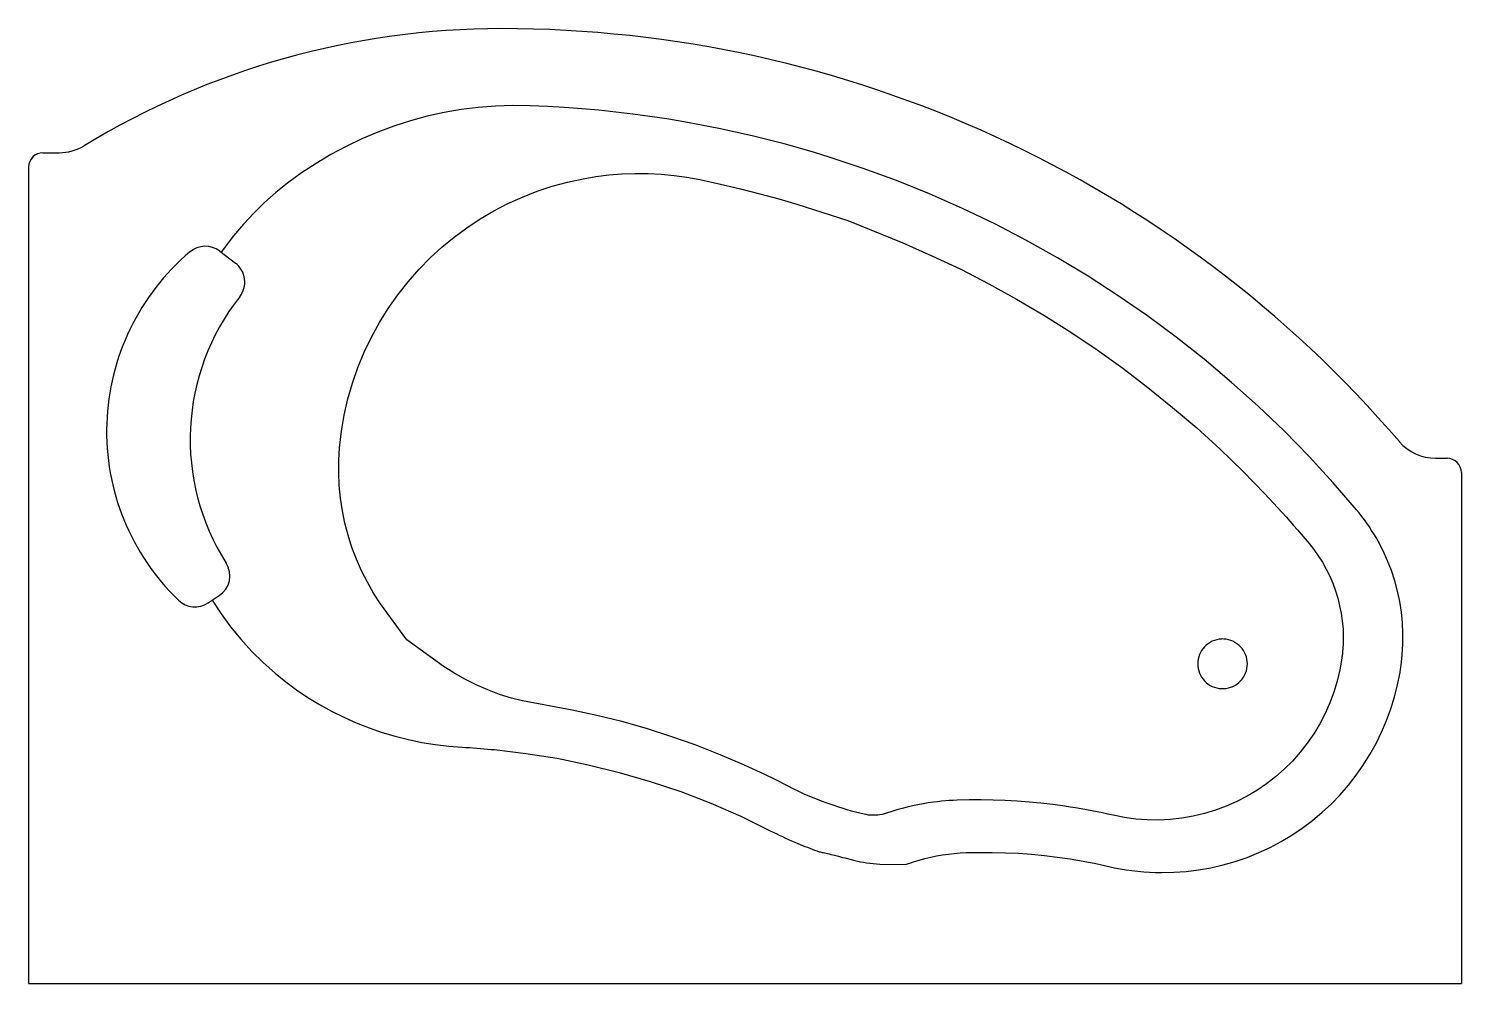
# Model space of a CAD drawing. Header units: metres. Extents: x 0 to 1.5, y 0 to 1.
import ezdxf

# ---------------------------------------------------------------- set-up
doc = ezdxf.new("R2010")
doc.units = ezdxf.units.M
doc.layers.add('Ceco.NET 10', color=5, linetype='Continuous')

# ---------------------------------------------------------------- blocks, each defined once
blk = doc.blocks.new('jacuzz 10Tm')
at = {"layer": 'Ceco.NET 10', "linetype": 'Continuous'}
for p, q in [((0.4528, 0.9152), (0.4349, 0.9121)), ((0.4708, 0.9174), (0.4528, 0.9152)), ((0.4888, 0.9189), (0.4708, 0.9174)), ((0.5069, 0.9195), (0.4888, 0.9189)), ((0.5251, 0.9193), (0.5069, 0.9195)), ((0.5431, 0.9185), (0.5251, 0.9193)), ((0.561, 0.9174), (0.5431, 0.9185)), ((0.579, 0.9161), (0.561, 0.9174)), ((0.5969, 0.9145), (0.579, 0.9161)), ((0.3997, 0.9035), (0.3825, 0.898)), ((0.4172, 0.9082), (0.3997, 0.9035)), ((0.4349, 0.9121), (0.4172, 0.9082)), ((0.6148, 0.9126), (0.5969, 0.9145)), ((0.6327, 0.9105), (0.6148, 0.9126)), ((0.6505, 0.9081), (0.6327, 0.9105)), ((0.6683, 0.9054), (0.6505, 0.9081)), ((0.6861, 0.9024), (0.6683, 0.9054)), ((0.7045, 0.899), (0.6861, 0.9024)), ((0.3655, 0.8917), (0.3488, 0.8846)), ((0.3825, 0.898), (0.3655, 0.8917)), ((0.7225, 0.8955), (0.7045, 0.899)), ((0.7402, 0.8917), (0.7225, 0.8955)), ((0.7575, 0.8877), (0.7402, 0.8917)), ((0.7744, 0.8835), (0.7575, 0.8877)), ((0.015, 0.87), (0.032, 0.87)), ((0.3324, 0.8767), (0.3164, 0.8681)), ((0.3488, 0.8846), (0.3324, 0.8767)), ((0.7909, 0.8792), (0.7744, 0.8835)), ((0.807, 0.8748), (0.7909, 0.8792)), ((0.8227, 0.8702), (0.807, 0.8748)), ((0.8381, 0.8654), (0.8227, 0.8702)), ((0.0001, 0.855), (0, 0.855)), ((0.3009, 0.8588), (0.2858, 0.8489)), ((0.3164, 0.8681), (0.3009, 0.8588)), ((0.8736, 0.8536), (0.8381, 0.8654)), ((0, 0.855), (0, 0)), ((0.2858, 0.8489), (0.2711, 0.8381)), ((0.5641, 0.8393), (0.5804, 0.8428)), ((0.5804, 0.8428), (0.5939, 0.8451)), ((0.5939, 0.8451), (0.6075, 0.8467)), ((0.6075, 0.8467), (0.6211, 0.8478)), ((0.6211, 0.8478), (0.6347, 0.8483)), ((0.6347, 0.8483), (0.6485, 0.8482)), ((0.6485, 0.8482), (0.6621, 0.8475)), ((0.6621, 0.8475), (0.6757, 0.8462)), ((0.6757, 0.8462), (0.6892, 0.8444)), ((0.6892, 0.8444), (0.7027, 0.8419)), ((0.7027, 0.8419), (0.7243, 0.8372)), ((0.9087, 0.8408), (0.8736, 0.8536)), ((0.9433, 0.8268), (0.9087, 0.8408)), ((0.2588, 0.8282), (0.247, 0.8178)), ((0.2711, 0.8381), (0.2588, 0.8282)), ((0.5169, 0.8236), (0.5324, 0.8297)), ((0.5324, 0.8297), (0.5481, 0.8349)), ((0.5481, 0.8349), (0.5641, 0.8393)), ((0.7243, 0.8372), (0.7453, 0.8322)), ((0.7453, 0.8322), (0.7656, 0.8271)), ((0.7656, 0.8271), (0.7853, 0.8217)), ((0.9776, 0.8116), (0.9433, 0.8268)), ((0.247, 0.8178), (0.2357, 0.8067)), ((0.487, 0.8091), (0.5018, 0.8167)), ((0.5018, 0.8167), (0.5169, 0.8236)), ((0.7853, 0.8217), (0.8044, 0.816)), ((0.8044, 0.816), (0.8578, 0.7991)), ((1.0114, 0.7954), (0.9776, 0.8116)), ((0.2249, 0.7951), (0.2146, 0.7829)), ((0.2357, 0.8067), (0.2249, 0.7951)), ((0.4588, 0.7915), (0.4727, 0.8007)), ((0.4727, 0.8007), (0.487, 0.8091)), ((0.8578, 0.7991), (0.9154, 0.7756)), ((1.0446, 0.7782), (1.0114, 0.7954)), ((0.2146, 0.7829), (0.2015, 0.7658)), ((0.4327, 0.7711), (0.4454, 0.7816)), ((0.4454, 0.7816), (0.4588, 0.7915)), ((0.2, 0.767), (0.2165, 0.7545)), ((0.4204, 0.7599), (0.4327, 0.7711)), ((0.9154, 0.7756), (0.9457, 0.7622)), ((1.0773, 0.7599), (1.0446, 0.7782)), ((0.4087, 0.748), (0.4204, 0.7599)), ((0.9457, 0.7622), (0.9758, 0.7479)), ((1.1093, 0.7406), (1.0773, 0.7599)), ((0.3972, 0.7349), (0.4087, 0.748)), ((0.9758, 0.7479), (1.0053, 0.7328)), ((1.1407, 0.7203), (1.1093, 0.7406)), ((0.3765, 0.707), (0.3865, 0.7212)), ((0.3865, 0.7212), (0.3972, 0.7349)), ((1.0053, 0.7328), (1.0344, 0.7168)), ((1.1714, 0.6991), (1.1407, 0.7203)), ((0.3673, 0.6923), (0.3765, 0.707)), ((1.0344, 0.7168), (1.063, 0.6999)), ((0.3589, 0.6769), (0.3673, 0.6923)), ((1.063, 0.6999), (1.091, 0.6822)), ((1.2015, 0.6768), (1.1714, 0.6991)), ((0.3514, 0.6612), (0.3589, 0.6769)), ((1.091, 0.6822), (1.1186, 0.6637)), ((1.2308, 0.6537), (1.2015, 0.6768)), ((0.3448, 0.6452), (0.3514, 0.6612)), ((1.1186, 0.6637), (1.1455, 0.6443)), ((0.3391, 0.6288), (0.3448, 0.6452)), ((1.2594, 0.6295), (1.2308, 0.6537)), ((1.1455, 0.6443), (1.1719, 0.6242)), ((0.3343, 0.6121), (0.3391, 0.6288)), ((1.1719, 0.6242), (1.1977, 0.6033)), ((1.2873, 0.6045), (1.2594, 0.6295)), ((0.3304, 0.5953), (0.3343, 0.6121)), ((1.1977, 0.6033), (1.2229, 0.5817)), ((1.3144, 0.5786), (1.2873, 0.6045)), ((0.3275, 0.5783), (0.3304, 0.5953)), ((0.3255, 0.5611), (0.3275, 0.5783)), ((1.2229, 0.5817), (1.2474, 0.5594)), ((1.3405, 0.5519), (1.3144, 0.5786)), ((0.3247, 0.5479), (0.3255, 0.5611)), ((1.2474, 0.5594), (1.2711, 0.5364)), ((0.3246, 0.5346), (0.3247, 0.5479)), ((1.3658, 0.5244), (1.3405, 0.5519)), ((1.473, 0.55), (1.485, 0.55)), ((0.3252, 0.5214), (0.3246, 0.5346)), ((1.2711, 0.5364), (1.2942, 0.5128)), ((1.4999, 0.535), (1.5, 0.535)), ((1.5, 0.535), (1.5, 0)), ((0.3265, 0.5082), (0.3252, 0.5214)), ((1.2942, 0.5128), (1.3165, 0.4886)), ((1.3903, 0.4961), (1.3658, 0.5244)), ((0.3285, 0.4951), (0.3265, 0.5082)), ((0.3311, 0.4821), (0.3285, 0.4951)), ((1.3931, 0.4927), (1.3903, 0.4961)), ((0.3345, 0.4693), (0.3311, 0.4821)), ((1.3165, 0.4886), (1.3204, 0.4841)), ((1.3204, 0.4841), (1.3244, 0.4796)), ((1.3959, 0.4891), (1.3931, 0.4927)), ((1.3986, 0.4856), (1.3959, 0.4891)), ((1.4012, 0.4819), (1.3986, 0.4856)), ((1.4037, 0.4783), (1.4012, 0.4819)), ((0.3385, 0.4566), (0.3345, 0.4693)), ((1.3244, 0.4796), (1.3284, 0.475)), ((1.3284, 0.475), (1.3324, 0.4704)), ((1.3324, 0.4704), (1.3364, 0.4656)), ((1.3364, 0.4656), (1.3405, 0.4608)), ((1.4061, 0.4745), (1.4037, 0.4783)), ((1.4085, 0.4707), (1.4061, 0.4745)), ((1.4108, 0.4669), (1.4085, 0.4707)), ((1.413, 0.463), (1.4108, 0.4669)), ((0.3432, 0.4442), (0.3385, 0.4566)), ((1.3405, 0.4608), (1.3455, 0.4544)), ((1.3455, 0.4544), (1.3502, 0.4478)), ((1.4182, 0.4529), (1.413, 0.463)), ((1.4228, 0.4427), (1.4182, 0.4529)), ((0.3486, 0.4321), (0.3432, 0.4442)), ((1.3502, 0.4478), (1.3546, 0.441)), ((1.3546, 0.441), (1.3585, 0.4338)), ((1.4268, 0.4323), (1.4228, 0.4427)), ((0.3546, 0.4202), (0.3486, 0.4321)), ((0.3612, 0.4087), (0.3546, 0.4202)), ((1.3585, 0.4338), (1.3622, 0.4265)), ((1.3622, 0.4265), (1.3654, 0.419)), ((1.4303, 0.4217), (1.4268, 0.4323)), ((1.4332, 0.4108), (1.4303, 0.4217)), ((0.188, 0.3985), (0.1995, 0.4061)), ((0.3685, 0.3976), (0.3612, 0.4087)), ((1.3654, 0.419), (1.3682, 0.4113)), ((1.3682, 0.4113), (1.3706, 0.4035)), ((1.4355, 0.3998), (1.4332, 0.4108)), ((0.1921, 0.4012), (0.2014, 0.3872)), ((0.396, 0.3597), (0.3685, 0.3976)), ((1.3706, 0.4035), (1.3726, 0.3956)), ((1.3726, 0.3956), (1.3742, 0.3876)), ((1.4373, 0.3888), (1.4355, 0.3998)), ((0.2014, 0.3872), (0.2114, 0.3736)), ((1.3742, 0.3876), (1.3753, 0.3795)), ((1.3753, 0.3795), (1.3761, 0.3714)), ((1.4384, 0.3776), (1.4373, 0.3888)), ((1.4389, 0.3664), (1.4384, 0.3776)), ((0.2114, 0.3736), (0.2221, 0.3605)), ((0.2221, 0.3605), (0.2334, 0.3481)), ((1.2463, 0.3604), (1.2439, 0.3599)), ((1.2488, 0.3606), (1.2463, 0.3604)), ((1.25, 0.3607), (1.2488, 0.3606)), ((1.2512, 0.3606), (1.25, 0.3607)), ((1.2537, 0.3604), (1.2512, 0.3606)), ((1.2561, 0.3599), (1.2537, 0.3604)), ((1.3761, 0.3714), (1.3763, 0.3633)), ((1.3763, 0.3633), (1.3762, 0.3552)), ((1.4389, 0.3552), (1.4389, 0.3664)), ((0.2334, 0.3481), (0.2454, 0.3362)), ((0.434, 0.3323), (0.396, 0.3597)), ((1.2269, 0.3466), (1.2259, 0.3443)), ((1.2281, 0.3487), (1.2269, 0.3466)), ((1.2296, 0.3507), (1.2281, 0.3487)), ((1.2312, 0.3526), (1.2296, 0.3507)), ((1.233, 0.3543), (1.2312, 0.3526)), ((1.2349, 0.3558), (1.233, 0.3543)), ((1.237, 0.3572), (1.2349, 0.3558)), ((1.2392, 0.3583), (1.237, 0.3572)), ((1.2415, 0.3592), (1.2392, 0.3583)), ((1.2439, 0.3599), (1.2415, 0.3592)), ((1.2585, 0.3592), (1.2561, 0.3599)), ((1.2608, 0.3583), (1.2585, 0.3592)), ((1.263, 0.3572), (1.2608, 0.3583)), ((1.2651, 0.3558), (1.263, 0.3572)), ((1.267, 0.3543), (1.2651, 0.3558)), ((1.2688, 0.3526), (1.267, 0.3543)), ((1.2704, 0.3507), (1.2688, 0.3526)), ((1.2719, 0.3487), (1.2704, 0.3507)), ((1.2731, 0.3466), (1.2719, 0.3487)), ((1.2741, 0.3443), (1.2731, 0.3466)), ((1.3755, 0.3459), (1.3754, 0.3448)), ((1.3756, 0.3471), (1.3755, 0.3459)), ((1.3762, 0.3552), (1.3756, 0.3471)), ((1.4382, 0.344), (1.4389, 0.3552)), ((0.2454, 0.3362), (0.258, 0.3249)), ((0.4451, 0.3252), (0.434, 0.3323)), ((1.2241, 0.3372), (1.224, 0.3347)), ((1.224, 0.3347), (1.2241, 0.3322)), ((1.2245, 0.3396), (1.2241, 0.3372)), ((1.2241, 0.3322), (1.2245, 0.3297)), ((1.2251, 0.342), (1.2245, 0.3396)), ((1.2259, 0.3443), (1.2251, 0.342)), ((1.2749, 0.342), (1.2741, 0.3443)), ((1.2755, 0.3396), (1.2749, 0.342)), ((1.2759, 0.3372), (1.2755, 0.3396)), ((1.2755, 0.3297), (1.2759, 0.3322)), ((1.276, 0.3347), (1.2759, 0.3372)), ((1.2759, 0.3322), (1.276, 0.3347)), ((1.3748, 0.3405), (1.3727, 0.3285)), ((1.375, 0.3416), (1.3748, 0.3405)), ((1.3751, 0.3427), (1.375, 0.3416)), ((1.3753, 0.3437), (1.3751, 0.3427)), ((1.3754, 0.3448), (1.3753, 0.3437)), ((1.4364, 0.3292), (1.4366, 0.3304)), ((1.4366, 0.3304), (1.4368, 0.3316)), ((1.4368, 0.3316), (1.437, 0.3329)), ((1.437, 0.3329), (1.4382, 0.344)), ((0.258, 0.3249), (0.2691, 0.3159)), ((0.2691, 0.3159), (0.2806, 0.3075)), ((0.4566, 0.3186), (0.4451, 0.3252)), ((0.4685, 0.3127), (0.4566, 0.3186)), ((1.2245, 0.3297), (1.2251, 0.3273)), ((1.2251, 0.3273), (1.2259, 0.325)), ((1.2259, 0.325), (1.2269, 0.3227)), ((1.2269, 0.3227), (1.2281, 0.3206)), ((1.2281, 0.3206), (1.2296, 0.3186)), ((1.2296, 0.3186), (1.2312, 0.3167)), ((1.2312, 0.3167), (1.233, 0.315)), ((1.233, 0.315), (1.2349, 0.3135)), ((1.2651, 0.3135), (1.267, 0.315)), ((1.267, 0.315), (1.2688, 0.3167)), ((1.2688, 0.3167), (1.2704, 0.3186)), ((1.2704, 0.3186), (1.2719, 0.3206)), ((1.2719, 0.3206), (1.2731, 0.3227)), ((1.2731, 0.3227), (1.2741, 0.325)), ((1.2741, 0.325), (1.2749, 0.3273)), ((1.2749, 0.3273), (1.2755, 0.3297)), ((1.3699, 0.3166), (1.3664, 0.3051)), ((1.3727, 0.3285), (1.3699, 0.3166)), ((1.4333, 0.3128), (1.4358, 0.3256)), ((1.4358, 0.3256), (1.436, 0.3268)), ((1.436, 0.3268), (1.4362, 0.328)), ((1.4362, 0.328), (1.4364, 0.3292)), ((0.2806, 0.3075), (0.2924, 0.2995)), ((0.4807, 0.3074), (0.4685, 0.3127)), ((0.4931, 0.3027), (0.4807, 0.3074)), ((0.5057, 0.2988), (0.4931, 0.3027)), ((1.2349, 0.3135), (1.237, 0.3121)), ((1.237, 0.3121), (1.2392, 0.311)), ((1.2392, 0.311), (1.2415, 0.3101)), ((1.2415, 0.3101), (1.2439, 0.3094)), ((1.2439, 0.3094), (1.2463, 0.3089)), ((1.2463, 0.3089), (1.2488, 0.3087)), ((1.2488, 0.3087), (1.25, 0.3087)), ((1.25, 0.3087), (1.2512, 0.3087)), ((1.2512, 0.3087), (1.2537, 0.3089)), ((1.2537, 0.3089), (1.2561, 0.3094)), ((1.2561, 0.3094), (1.2585, 0.3101)), ((1.2585, 0.3101), (1.2608, 0.311)), ((1.2608, 0.311), (1.263, 0.3121)), ((1.263, 0.3121), (1.2651, 0.3135)), ((1.3664, 0.3051), (1.3622, 0.2937)), ((1.4263, 0.2876), (1.4301, 0.3001)), ((1.4301, 0.3001), (1.4333, 0.3128)), ((0.2924, 0.2995), (0.3045, 0.2921)), ((0.3045, 0.2921), (0.3171, 0.2852)), ((0.3171, 0.2852), (0.3299, 0.2788)), ((0.5169, 0.2958), (0.5057, 0.2988)), ((0.5689, 0.2863), (0.5169, 0.2958)), ((0.595, 0.2806), (0.5689, 0.2863)), ((1.3622, 0.2937), (1.3573, 0.2826)), ((1.4217, 0.2753), (1.4263, 0.2876)), ((0.3299, 0.2788), (0.343, 0.2729)), ((0.343, 0.2729), (0.3564, 0.2676)), ((0.6209, 0.2742), (0.595, 0.2806)), ((0.6468, 0.2668), (0.6209, 0.2742)), ((1.3517, 0.2718), (1.3455, 0.2615)), ((1.3573, 0.2826), (1.3517, 0.2718)), ((1.4165, 0.2631), (1.4217, 0.2753)), ((0.3564, 0.2676), (0.37, 0.2629)), ((0.37, 0.2629), (0.3838, 0.2588)), ((0.3838, 0.2588), (0.3977, 0.2553)), ((0.3977, 0.2553), (0.4117, 0.2524)), ((0.6725, 0.2586), (0.6468, 0.2668)), ((0.6977, 0.2497), (0.6725, 0.2586)), ((1.3455, 0.2615), (1.3386, 0.2515)), ((1.4107, 0.2512), (1.4165, 0.2631)), ((0.4117, 0.2524), (0.4257, 0.2501)), ((0.4257, 0.2501), (0.4398, 0.2484)), ((0.4398, 0.2484), (0.454, 0.2473)), ((0.454, 0.2473), (0.4578, 0.2471)), ((0.4578, 0.2471), (0.4616, 0.2469)), ((0.4616, 0.2469), (0.4654, 0.2466)), ((0.4654, 0.2466), (0.4692, 0.2463)), ((0.4692, 0.2463), (0.473, 0.2461)), ((0.473, 0.2461), (0.4767, 0.2458)), ((0.4767, 0.2458), (0.4804, 0.2454)), ((0.4804, 0.2454), (0.4841, 0.2451)), ((0.4841, 0.2451), (0.4878, 0.2448)), ((0.4878, 0.2448), (0.5206, 0.2409)), ((0.5206, 0.2409), (0.5533, 0.2357)), ((0.7223, 0.2402), (0.6977, 0.2497)), ((0.7465, 0.2299), (0.7223, 0.2402)), ((1.3312, 0.242), (1.3232, 0.2329)), ((1.3386, 0.2515), (1.3312, 0.242)), ((1.4043, 0.2397), (1.4107, 0.2512)), ((0.5533, 0.2357), (0.5859, 0.229)), ((0.5859, 0.229), (0.6184, 0.221)), ((0.7701, 0.219), (0.7465, 0.2299)), ((1.3232, 0.2329), (1.3146, 0.2244)), ((1.3898, 0.2179), (1.3973, 0.2286)), ((1.3973, 0.2286), (1.4043, 0.2397)), ((0.6184, 0.221), (0.6507, 0.2116)), ((0.6507, 0.2116), (0.6827, 0.2008)), ((0.7741, 0.2171), (0.7701, 0.219)), ((0.7782, 0.2151), (0.7741, 0.2171)), ((0.7822, 0.2131), (0.7782, 0.2151)), ((0.7863, 0.211), (0.7822, 0.2131)), ((0.7904, 0.2089), (0.7863, 0.211)), ((1.3055, 0.2164), (1.296, 0.2089)), ((1.3146, 0.2244), (1.3055, 0.2164)), ((1.3817, 0.2075), (1.3898, 0.2179)), ((0.6827, 0.2008), (0.7143, 0.1886)), ((0.7946, 0.2068), (0.7904, 0.2089)), ((0.8004, 0.2039), (0.7946, 0.2068)), ((0.8062, 0.2011), (0.8004, 0.2039)), ((0.8121, 0.1983), (0.8062, 0.2011)), ((0.818, 0.1957), (0.8121, 0.1983)), ((0.824, 0.1932), (0.818, 0.1957)), ((1.2757, 0.1959), (1.265, 0.1904)), ((1.286, 0.2021), (1.2757, 0.1959)), ((1.296, 0.2089), (1.286, 0.2021)), ((1.3639, 0.1882), (1.3731, 0.1976)), ((1.3731, 0.1976), (1.3817, 0.2075)), ((0.7143, 0.1886), (0.7456, 0.175)), ((0.83, 0.1909), (0.824, 0.1932)), ((0.8361, 0.1886), (0.83, 0.1909)), ((0.8422, 0.1865), (0.8361, 0.1886)), ((0.8483, 0.1844), (0.8422, 0.1865)), ((0.8527, 0.1831), (0.8483, 0.1844)), ((0.857, 0.1818), (0.8527, 0.1831)), ((0.8614, 0.1805), (0.857, 0.1818)), ((0.8658, 0.1793), (0.8614, 0.1805)), ((0.9037, 0.1801), (0.8983, 0.1783)), ((0.909, 0.1817), (0.9037, 0.1801)), ((0.9144, 0.1832), (0.909, 0.1817)), ((0.9199, 0.1846), (0.9144, 0.1832)), ((0.9254, 0.1859), (0.9199, 0.1846)), ((0.9308, 0.187), (0.9254, 0.1859)), ((0.9364, 0.1881), (0.9308, 0.187)), ((0.9419, 0.189), (0.9364, 0.1881)), ((0.9475, 0.1898), (0.9419, 0.189)), ((0.9516, 0.1903), (0.9475, 0.1898)), ((0.9557, 0.1908), (0.9516, 0.1903)), ((0.9598, 0.1911), (0.9557, 0.1908)), ((0.9639, 0.1914), (0.9598, 0.1911)), ((0.968, 0.1917), (0.9639, 0.1914)), ((0.9722, 0.1918), (0.968, 0.1917)), ((0.9847, 0.1922), (0.9722, 0.1918)), ((0.9973, 0.1922), (0.9847, 0.1922)), ((1.0098, 0.192), (0.9973, 0.1922)), ((1.0224, 0.1916), (1.0098, 0.192)), ((1.0349, 0.1909), (1.0224, 0.1916)), ((1.0474, 0.1899), (1.0349, 0.1909)), ((1.0599, 0.1887), (1.0474, 0.1899)), ((1.0724, 0.1873), (1.0599, 0.1887)), ((1.0848, 0.1856), (1.0724, 0.1873)), ((1.0904, 0.1847), (1.0848, 0.1856)), ((1.0961, 0.1838), (1.0904, 0.1847)), ((1.1018, 0.1829), (1.0961, 0.1838)), ((1.1074, 0.1819), (1.1018, 0.1829)), ((1.1131, 0.1808), (1.1074, 0.1819)), ((1.1187, 0.1797), (1.1131, 0.1808)), ((1.2426, 0.1813), (1.231, 0.1778)), ((1.2539, 0.1855), (1.2426, 0.1813)), ((1.265, 0.1904), (1.2539, 0.1855)), ((1.3542, 0.1792), (1.3639, 0.1882)), ((0.7456, 0.175), (0.7765, 0.1599)), ((0.8702, 0.1782), (0.8658, 0.1793)), ((0.8746, 0.1771), (0.8702, 0.1782)), ((0.8769, 0.1767), (0.8746, 0.1771)), ((0.8793, 0.1763), (0.8769, 0.1767)), ((0.8816, 0.1761), (0.8793, 0.1763)), ((0.884, 0.176), (0.8816, 0.1761)), ((0.8865, 0.1761), (0.884, 0.176)), ((0.8889, 0.1762), (0.8865, 0.1761)), ((0.8912, 0.1765), (0.8889, 0.1762)), ((0.8935, 0.177), (0.8912, 0.1765)), ((0.8958, 0.1775), (0.8935, 0.177)), ((0.8961, 0.1776), (0.8958, 0.1775)), ((0.8964, 0.1777), (0.8961, 0.1776)), ((0.8967, 0.1778), (0.8964, 0.1777)), ((0.897, 0.1779), (0.8967, 0.1778)), ((0.8972, 0.1779), (0.897, 0.1779)), ((0.8975, 0.178), (0.8972, 0.1779)), ((0.8978, 0.1781), (0.8975, 0.178)), ((0.8981, 0.1782), (0.8978, 0.1781)), ((0.8983, 0.1783), (0.8981, 0.1782)), ((1.1243, 0.1785), (1.1187, 0.1797)), ((1.1299, 0.1773), (1.1243, 0.1785)), ((1.1355, 0.1761), (1.1299, 0.1773)), ((1.1474, 0.1737), (1.1355, 0.1761)), ((1.1593, 0.1721), (1.1474, 0.1737)), ((1.1712, 0.1712), (1.1593, 0.1721)), ((1.1832, 0.1711), (1.1712, 0.1712)), ((1.1953, 0.1716), (1.1832, 0.1711)), ((1.2073, 0.1729), (1.1953, 0.1716)), ((1.2192, 0.175), (1.2073, 0.1729)), ((1.231, 0.1778), (1.2192, 0.175)), ((1.3335, 0.1627), (1.3441, 0.1706)), ((1.3441, 0.1706), (1.3542, 0.1792)), ((0.7765, 0.1599), (0.7796, 0.1583)), ((0.7796, 0.1583), (0.7828, 0.1568)), ((0.7828, 0.1568), (0.7859, 0.1552)), ((0.7859, 0.1552), (0.7891, 0.1537)), ((0.7891, 0.1537), (0.7923, 0.1522)), ((0.7923, 0.1522), (0.7956, 0.1507)), ((0.7956, 0.1507), (0.7988, 0.1493)), ((1.3113, 0.1486), (1.3226, 0.1553)), ((1.3226, 0.1553), (1.3335, 0.1627)), ((0.7988, 0.1493), (0.8021, 0.1479)), ((0.8021, 0.1479), (0.8053, 0.1465)), ((0.8053, 0.1465), (0.8078, 0.1454)), ((0.8078, 0.1454), (0.8103, 0.1444)), ((0.8103, 0.1444), (0.8128, 0.1434)), ((0.8128, 0.1434), (0.8153, 0.1425)), ((0.8153, 0.1425), (0.8178, 0.1415)), ((0.8178, 0.1415), (0.8203, 0.1405)), ((0.8203, 0.1405), (0.8228, 0.1396)), ((0.8228, 0.1396), (0.8253, 0.1387)), ((0.8253, 0.1387), (0.8278, 0.1378)), ((0.8278, 0.1378), (0.8288, 0.1377)), ((0.8288, 0.1377), (0.8298, 0.1375)), ((0.8298, 0.1375), (0.8309, 0.1372)), ((0.8309, 0.1372), (0.8322, 0.137)), ((0.8322, 0.137), (0.8335, 0.1367)), ((0.8335, 0.1367), (0.8349, 0.1363)), ((0.8349, 0.1363), (0.8365, 0.1359)), ((0.8365, 0.1359), (0.8381, 0.1355)), ((0.8381, 0.1355), (0.8399, 0.1351)), ((0.8399, 0.1351), (0.8436, 0.1342)), ((0.9567, 0.1345), (0.9629, 0.1354)), ((0.9629, 0.1354), (0.9691, 0.1361)), ((0.9691, 0.1361), (0.9753, 0.1366)), ((0.9753, 0.1366), (0.9816, 0.1369)), ((0.9816, 0.1369), (0.9846, 0.137)), ((0.9846, 0.137), (0.9876, 0.1371)), ((0.9876, 0.1371), (0.9907, 0.1371)), ((0.9907, 0.1371), (0.9937, 0.1372)), ((0.9937, 0.1372), (0.9967, 0.1372)), ((0.9967, 0.1372), (0.9998, 0.1372)), ((0.9998, 0.1372), (1.0028, 0.1372)), ((1.0028, 0.1372), (1.0059, 0.1372)), ((1.0059, 0.1372), (1.0089, 0.1372)), ((1.0089, 0.1372), (1.0226, 0.1368)), ((1.0226, 0.1368), (1.0362, 0.1362)), ((1.0362, 0.1362), (1.0498, 0.1352)), ((1.0498, 0.1352), (1.0634, 0.1339)), ((1.2757, 0.132), (1.2879, 0.1369)), ((1.2879, 0.1369), (1.2997, 0.1424)), ((1.2997, 0.1424), (1.3113, 0.1486)), ((0.8436, 0.1342), (0.8478, 0.1331)), ((0.8478, 0.1331), (0.8522, 0.132)), ((0.8522, 0.132), (0.8546, 0.1314)), ((0.8546, 0.1314), (0.8624, 0.1295)), ((0.8624, 0.1295), (0.8651, 0.1288)), ((0.8651, 0.1288), (0.868, 0.1281)), ((0.868, 0.1281), (0.871, 0.1274)), ((0.871, 0.1274), (0.8741, 0.1268)), ((0.8741, 0.1268), (0.8773, 0.1263)), ((0.8773, 0.1263), (0.8807, 0.1258)), ((0.8807, 0.1258), (0.8841, 0.1254)), ((0.8841, 0.1254), (0.8876, 0.1251)), ((0.8876, 0.1251), (0.8912, 0.1249)), ((0.8912, 0.1249), (0.918, 0.1245)), ((0.918, 0.1245), (0.9212, 0.1255)), ((0.9212, 0.1255), (0.9236, 0.1262)), ((0.9236, 0.1262), (0.9245, 0.1266)), ((0.9245, 0.1266), (0.9254, 0.1269)), ((0.9254, 0.1269), (0.9264, 0.1272)), ((0.9264, 0.1272), (0.9323, 0.129)), ((0.9323, 0.129), (0.9384, 0.1307)), ((0.9384, 0.1307), (0.9444, 0.1321)), ((0.9444, 0.1321), (0.9505, 0.1334)), ((0.9505, 0.1334), (0.9567, 0.1345)), ((1.0634, 0.1339), (1.077, 0.1322)), ((1.077, 0.1322), (1.0905, 0.1303)), ((1.0905, 0.1303), (1.1039, 0.128)), ((1.1039, 0.128), (1.1174, 0.1254)), ((1.1174, 0.1254), (1.1368, 0.1211)), ((1.1368, 0.1211), (1.1428, 0.12)), ((1.2249, 0.1188), (1.2378, 0.1211)), ((1.2378, 0.1211), (1.2507, 0.1241)), ((1.2507, 0.1241), (1.2633, 0.1277)), ((1.2633, 0.1277), (1.2757, 0.132)), ((1.1428, 0.12), (1.1489, 0.119)), ((1.1489, 0.119), (1.1551, 0.1181)), ((1.1551, 0.1181), (1.1612, 0.1174)), ((1.1612, 0.1174), (1.1674, 0.1168)), ((1.1674, 0.1168), (1.1735, 0.1164)), ((1.1735, 0.1164), (1.1797, 0.1161)), ((1.1797, 0.1161), (1.1859, 0.116)), ((1.1859, 0.116), (1.199, 0.1163)), ((1.199, 0.1163), (1.2119, 0.1172)), ((1.2119, 0.1172), (1.2249, 0.1188)), ((0, 0), (1.5, 0))]:
    blk.add_line(p, q, dxfattribs=at)
for centre, radius, start, end in [((0.4949, 0.161), 0.839, 90, 121.3761), ((0.4949, -0.2381), 1.2381, 40.5897, 90), ((0.015, 0.855), 0.015, 90, 180), ((0.032, 0.92), 0.05, 270, 301.3761), ((0.3275, 0.5783), 0.2459, 130.1865, 226.0661), ((0.185, 0.7471), 0.0249, 52.8113, 130.1865), ((0.2014, 0.7346), 0.0249, 321.7115, 52.8113), ((0.4103, 0.5697), 0.2412, 141.7115, 212.4668), ((1.473, 0.6), 0.05, 220.5897, 270), ((1.485, 0.535), 0.015, 0, 90), ((0.1858, 0.4269), 0.0249, 303.5139, 32.4668), ((0.1742, 0.4192), 0.0249, 226.0661, 303.5139)]:
    blk.add_arc(centre, radius, start, end, dxfattribs=at)

msp = doc.modelspace()

# ---------------------------------------------------------------- block references
at = {"layer": 'Ceco.NET 10'}
msp.add_blockref('jacuzz 10Tm', (0, 0), dxfattribs=at)

doc.saveas('drawing.dxf')
